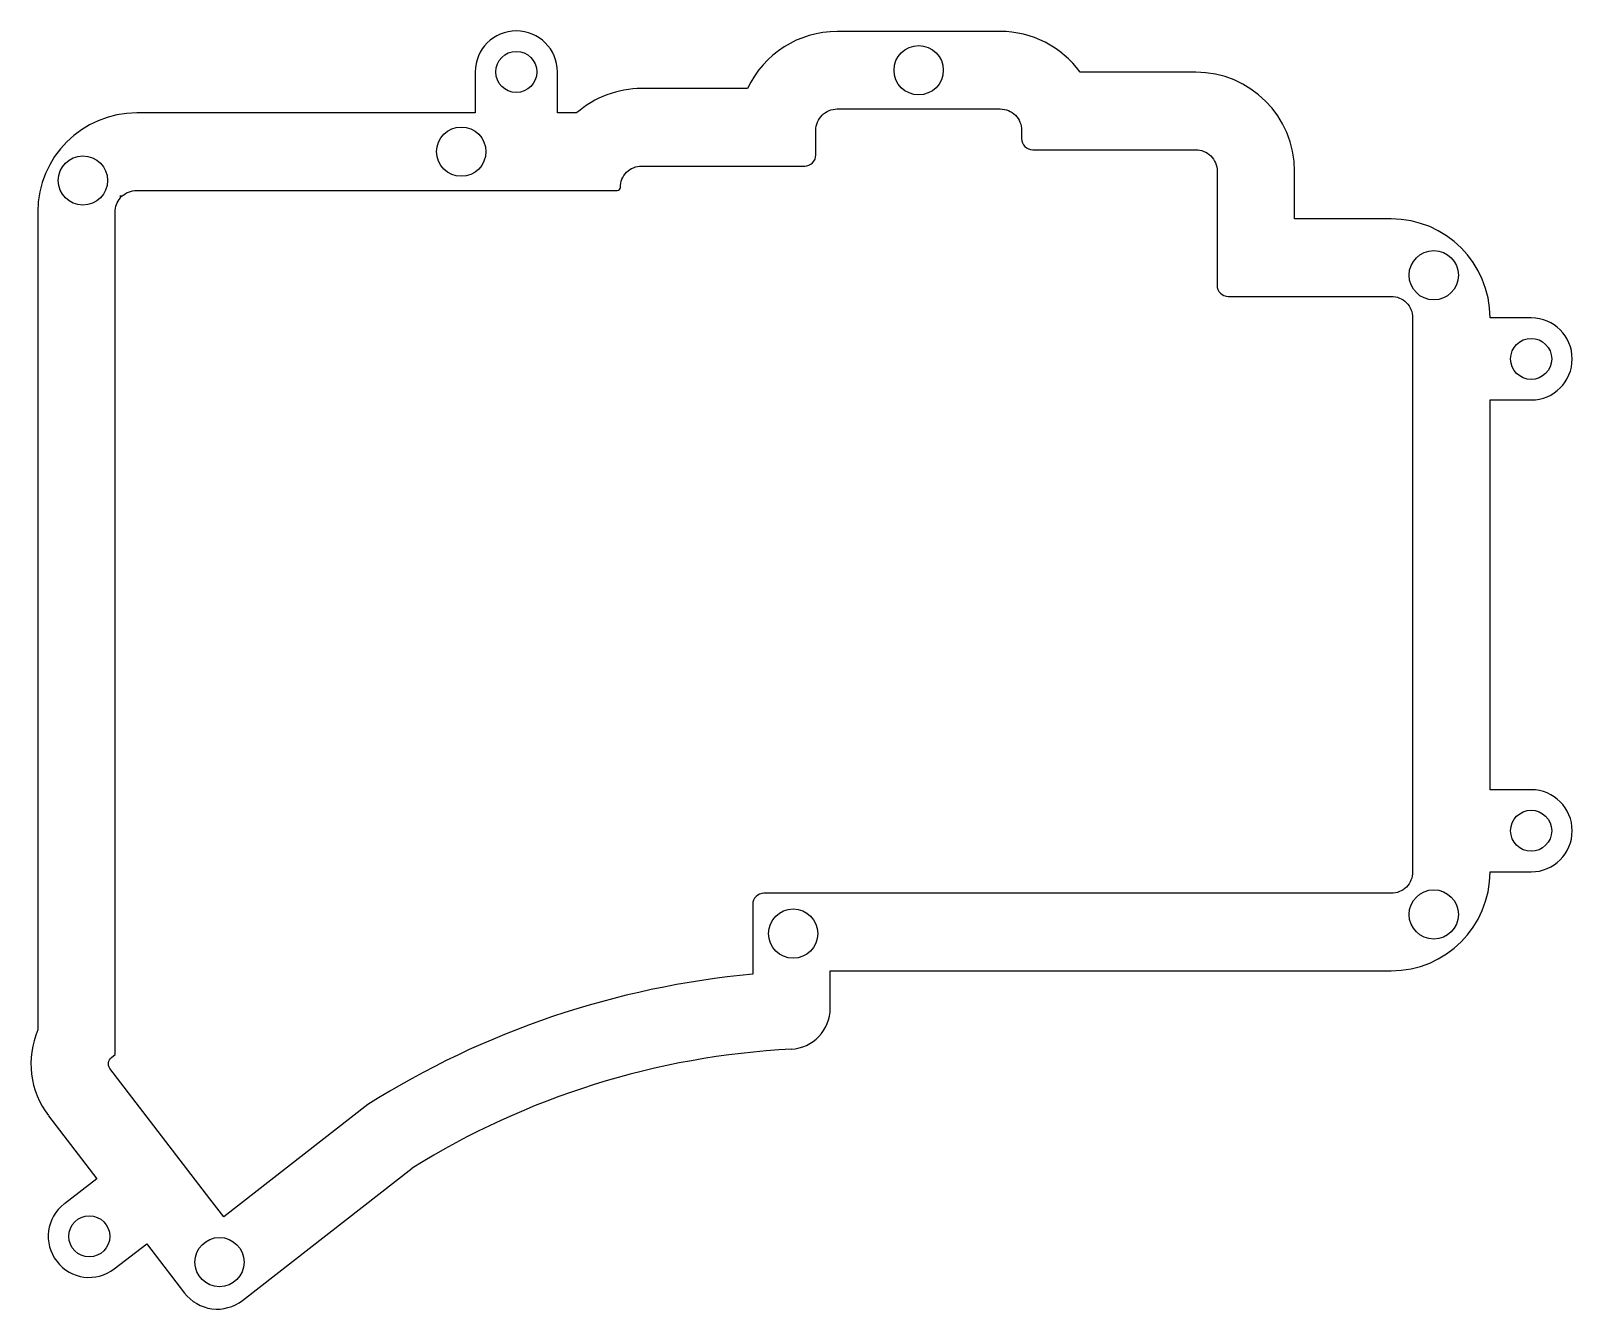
# Model space of a CAD drawing. Header units: millimetres. Extents: x 18 to 168, y -119 to 6.
import ezdxf

# ---------------------------------------------------------------- set-up
doc = ezdxf.new("R2010")
doc.units = ezdxf.units.MM
doc.layers.get('0').update_dxf_attribs({"linetype": 'CONTINUOUS'})

msp = doc.modelspace()

# ---------------------------------------------------------------- linework, layer by layer
for p, q in [((112.31, 5.77), (96.43, 5.77)), ((61.16, 1.83), (61.16, -2.17)), ((69.16, -2.17), (69.16, 1.83)), ((131.36, 1.8), (120.1, 1.8)), ((87.7, 0.21), (77.38, 0.21)), ((61.16, -2.17), (28.17, -2.17)), ((71.04, -2.17), (69.16, -2.17)), ((141, -12.49), (141, -7.84)), ((18.53, -11.81), (18.53, -91.5)), ((150.41, -12.49), (141, -12.49)), ((164.05, -22.13), (160.05, -22.13)), ((160.05, -68.1), (160.05, -30.13)), ((160.05, -30.13), (164.05, -30.13)), ((164.05, -68.1), (160.05, -68.1)), ((160.05, -76.1), (164.05, -76.1)), ((95.75, -89.38), (95.75, -85.74)), ((95.75, -85.74), (150.41, -85.74)), ((19.58, -99.86), (24.29, -106)), ((38.47, -117.86), (55.02, -104.96)), ((24.29, -106), (21.12, -108.44)), ((25.99, -114.78), (29.16, -112.35)), ((29.16, -112.35), (29.32, -112.56)), ((29.32, -112.56), (29.55, -112.86)), ((29.55, -112.86), (32.83, -117.14))]:
    msp.add_line(p, q)
msp.add_lwpolyline([(26.7, -10.33, -0.198912), (28.17, -9.72), (59.8, -9.72), (75, -9.72, 0.414214), (75.3, -9.43, -0.414214), (77.38, -7.34), (93.26, -7.34, 0.414214), (94.35, -6.25), (94.35, -3.87, -0.414214), (96.43, -1.78), (112.31, -1.78, -0.414214), (114.4, -3.87), (114.4, -4.66, 0.414214), (115.48, -5.75), (131.36, -5.75, -0.414214), (133.45, -7.84), (133.45, -18.95, 0.414214), (134.53, -20.04), (150.41, -20.04, -0.414214), (152.5, -22.13), (152.5, -76.1, -0.414214), (150.41, -78.19), (89.29, -78.19, 0.414214), (88.2, -79.28), (88.2, -86.08, 0.118258), (50.68, -98.77), (36.65, -109.7), (35.54, -108.25), (35.3, -107.95), (25.56, -95.25, -0.413638), (25.7, -94.2), (26.08, -93.9), (26.08, -11.81, -0.178548), (26.58, -10.45), (26.58, -10.22)], format="xyb", close=True)
for centre, radius in [((65.16, 1.83), 2), ((104.37, 1.99), 2.4), ((59.8, -5.94), 2.4), ((22.93, -8.75), 2.4), ((154.56, -17.98), 2.4), ((164.05, -26.13), 2), ((164.05, -72.1), 2), ((154.56, -80.25), 2.4), ((92.14, -82.12), 2.4), ((23.55, -111.61), 2), ((36.24, -114.12), 2.4)]:
    msp.add_circle(centre, radius)
for centre, radius, start, end in [((65.16, 1.83), 4, 0, 180), ((96.43, -3.87), 9.64, 90, 154.9541), ((112.31, -3.87), 9.64, 36.0198, 90), ((131.36, -7.84), 9.64, 0, 90), ((77.38, -9.43), 9.64, 90, 131.1428), ((28.17, -11.81), 9.64, 90, 180), ((150.41, -22.13), 9.64, 0, 90), ((164.05, -26.13), 4, -90, 90), ((164.05, -72.1), 4, -90, 90), ((150.41, -76.1), 9.64, -90, 0), ((91.75, -89.38), 4, 272.9194, 360), ((26.16, -94.79), 8.3, 156.64, 217.5612), ((95.9, -170.63), 77.35, 92.9194, 121.902), ((23.55, -111.61), 4, 127.4993, 307.4993), ((36.01, -114.7), 4, 217.4589, 307.9284)]:
    msp.add_arc(centre, radius, start, end)

doc.saveas('drawing.dxf')
